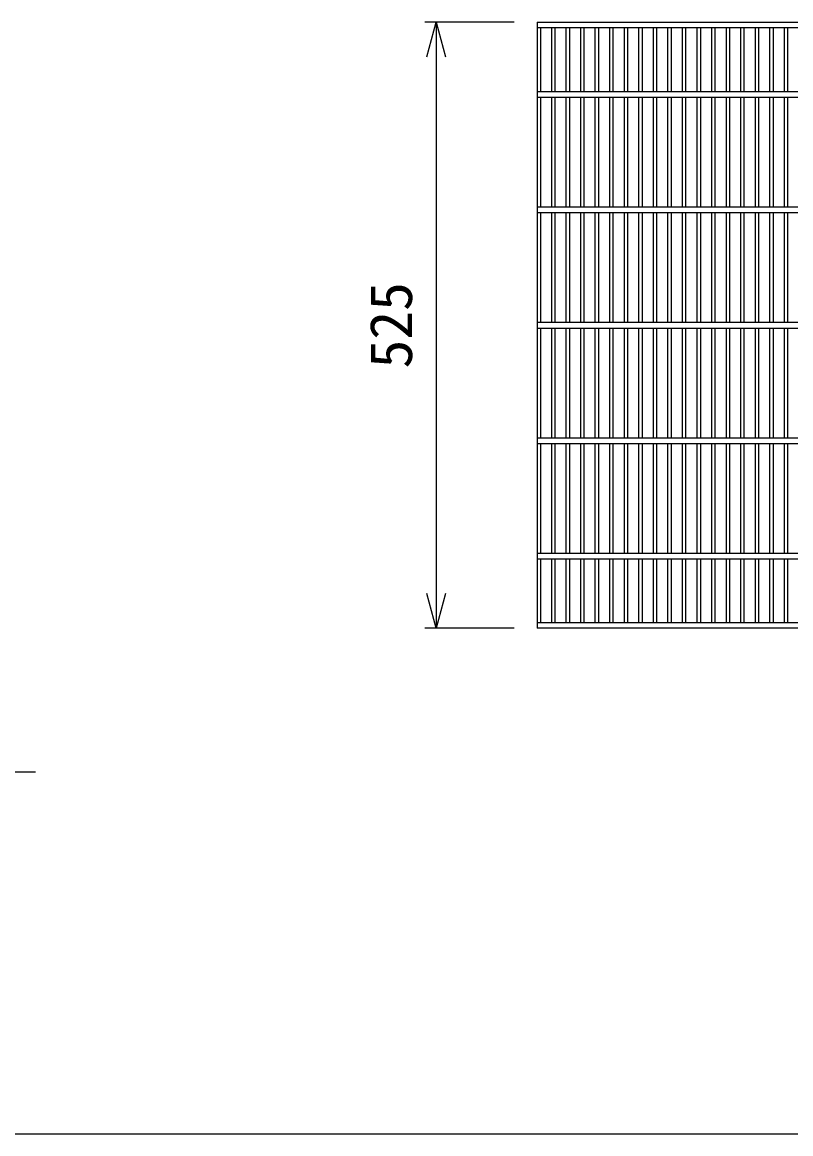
# Model space of a CAD drawing. Units: millimetres, scale not verified. Extents: x 12 to 21012, y 0 to 14850.
# Drawn here: x 14552 to 15218, y 7973 to 8936 of the extents above; entities that cross this region are included whole.
import ezdxf
from ezdxf.enums import TextEntityAlignment as Align

# ---------------------------------------------------------------- set-up
doc = ezdxf.new("R2010")
doc.units = ezdxf.units.MM
doc.header["$LTSCALE"] = 25
for name, color, linetype, lineweight in [('DIM', 7, 'Continuous', 25), ('HATCH', 6, 'Continuous', 25), ('TXT', 7, 'Continuous', 25)]:
    doc.layers.add(name, color=color, linetype=linetype, lineweight=lineweight)
doc.styles.add('ＭＳ ゴシック', font='')
doc.styles.get('ＭＳ ゴシック').set_extended_font_data('MS Gothic')

msp = doc.modelspace()

# ---------------------------------------------------------------- linework, layer by layer
at = {"layer": 'DIM'}
for p, q in [((14978.14, 8935.76), (14900.64, 8935.76)), ((14902.6, 8905.76), (14910.64, 8935.76)), ((14910.64, 8935.76), (14910.64, 8410.76)), ((14910.64, 8935.76), (14918.68, 8905.76)), ((14910.64, 8410.76), (14902.6, 8440.76)), ((14918.68, 8440.76), (14910.64, 8410.76)), ((14978.14, 8410.76), (14900.64, 8410.76)), ((14563.42, 8286.04), (14489.46, 8286.04))]:
    msp.add_line(p, q, dxfattribs=at)
at = {"layer": 'HATCH'}
for p, q in [((14998.14, 8935.76), (15523.14, 8935.76)), ((14998.14, 8935.76), (14998.14, 8410.76)), ((14998.14, 8931.26), (15523.14, 8931.26)), ((15001.14, 8875.76), (15001.14, 8931.26)), ((15010.73, 8875.76), (15010.73, 8931.26)), ((15013.73, 8875.76), (15013.73, 8931.26)), ((15023.32, 8875.76), (15023.32, 8931.26)), ((15026.32, 8875.76), (15026.32, 8931.26)), ((15035.91, 8875.76), (15035.91, 8931.26)), ((15038.91, 8875.76), (15038.91, 8931.26)), ((15048.5, 8875.76), (15048.5, 8931.26)), ((15051.5, 8875.76), (15051.5, 8931.26)), ((15061.09, 8875.76), (15061.09, 8931.26)), ((15064.09, 8875.76), (15064.09, 8931.26)), ((15073.68, 8875.76), (15073.68, 8931.26)), ((15076.68, 8875.76), (15076.68, 8931.26)), ((15086.27, 8875.76), (15086.27, 8931.26)), ((15089.27, 8875.76), (15089.27, 8931.26)), ((15098.86, 8875.76), (15098.86, 8931.26)), ((15101.86, 8875.76), (15101.86, 8931.26)), ((15111.45, 8875.76), (15111.45, 8931.26)), ((15114.45, 8875.76), (15114.45, 8931.26)), ((15124.04, 8875.76), (15124.04, 8931.26)), ((15127.04, 8875.76), (15127.04, 8931.26)), ((15136.86, 8875.76), (15136.86, 8931.26)), ((15139.86, 8875.76), (15139.86, 8931.26)), ((15149.45, 8875.76), (15149.45, 8931.26)), ((15152.45, 8875.76), (15152.45, 8931.26)), ((15162.04, 8875.76), (15162.04, 8931.26)), ((15165.04, 8875.76), (15165.04, 8931.26)), ((15174.63, 8875.76), (15174.63, 8931.26)), ((15177.63, 8875.76), (15177.63, 8931.26)), ((15187.22, 8875.76), (15187.22, 8931.26)), ((15190.22, 8875.76), (15190.22, 8931.26)), ((15199.81, 8875.76), (15199.81, 8931.26)), ((15202.81, 8875.76), (15202.81, 8931.26)), ((15212.4, 8875.76), (15212.4, 8931.26)), ((15215.4, 8875.76), (15215.4, 8931.26)), ((14998.14, 8875.76), (15523.14, 8875.76)), ((14998.14, 8870.76), (15523.14, 8870.76)), ((15001.14, 8775.76), (15001.14, 8870.76)), ((15010.73, 8775.76), (15010.73, 8870.76)), ((15013.73, 8775.76), (15013.73, 8870.76)), ((15023.32, 8775.76), (15023.32, 8870.76)), ((15026.32, 8775.76), (15026.32, 8870.76)), ((15035.91, 8775.76), (15035.91, 8870.76)), ((15038.91, 8775.76), (15038.91, 8870.76)), ((15048.5, 8775.76), (15048.5, 8870.76)), ((15051.5, 8775.76), (15051.5, 8870.76)), ((15061.09, 8775.76), (15061.09, 8870.76)), ((15064.09, 8775.76), (15064.09, 8870.76)), ((15073.68, 8775.76), (15073.68, 8870.76)), ((15076.68, 8775.76), (15076.68, 8870.76)), ((15086.27, 8775.76), (15086.27, 8870.76)), ((15089.27, 8775.76), (15089.27, 8870.76)), ((15098.86, 8775.76), (15098.86, 8870.76)), ((15101.86, 8775.76), (15101.86, 8870.76)), ((15111.45, 8775.76), (15111.45, 8870.76)), ((15114.45, 8775.76), (15114.45, 8870.76)), ((15124.04, 8775.76), (15124.04, 8870.76)), ((15127.04, 8775.76), (15127.04, 8870.76)), ((15136.86, 8775.76), (15136.86, 8870.76)), ((15139.86, 8775.76), (15139.86, 8870.76)), ((15149.45, 8775.76), (15149.45, 8870.76)), ((15152.45, 8775.76), (15152.45, 8870.76)), ((15162.04, 8775.76), (15162.04, 8870.76)), ((15165.04, 8775.76), (15165.04, 8870.76)), ((15174.63, 8775.76), (15174.63, 8870.76)), ((15177.63, 8775.76), (15177.63, 8870.76)), ((15187.22, 8775.76), (15187.22, 8870.76)), ((15190.22, 8775.76), (15190.22, 8870.76)), ((15199.81, 8775.76), (15199.81, 8870.76)), ((15202.81, 8775.76), (15202.81, 8870.76)), ((15212.4, 8775.76), (15212.4, 8870.76)), ((15215.4, 8775.76), (15215.4, 8870.76)), ((14998.14, 8775.76), (15523.14, 8775.76)), ((14998.14, 8770.76), (15523.14, 8770.76)), ((15001.14, 8675.76), (15001.14, 8770.76)), ((15010.73, 8675.76), (15010.73, 8770.76)), ((15013.73, 8675.76), (15013.73, 8770.76)), ((15023.32, 8675.76), (15023.32, 8770.76)), ((15026.32, 8675.76), (15026.32, 8770.76)), ((15035.91, 8675.76), (15035.91, 8770.76)), ((15038.91, 8675.76), (15038.91, 8770.76)), ((15048.5, 8675.76), (15048.5, 8770.76)), ((15051.5, 8675.76), (15051.5, 8770.76)), ((15061.09, 8675.76), (15061.09, 8770.76)), ((15064.09, 8675.76), (15064.09, 8770.76)), ((15073.68, 8675.76), (15073.68, 8770.76)), ((15076.68, 8675.76), (15076.68, 8770.76)), ((15086.27, 8675.76), (15086.27, 8770.76)), ((15089.27, 8675.76), (15089.27, 8770.76)), ((15098.86, 8675.76), (15098.86, 8770.76)), ((15101.86, 8675.76), (15101.86, 8770.76)), ((15111.45, 8675.76), (15111.45, 8770.76)), ((15114.45, 8675.76), (15114.45, 8770.76)), ((15124.04, 8675.76), (15124.04, 8770.76)), ((15127.04, 8675.76), (15127.04, 8770.76)), ((15136.86, 8675.76), (15136.86, 8770.76)), ((15139.86, 8675.76), (15139.86, 8770.76)), ((15149.45, 8675.76), (15149.45, 8770.76)), ((15152.45, 8675.76), (15152.45, 8770.76)), ((15162.04, 8675.76), (15162.04, 8770.76)), ((15165.04, 8675.76), (15165.04, 8770.76)), ((15174.63, 8675.76), (15174.63, 8770.76)), ((15177.63, 8675.76), (15177.63, 8770.76)), ((15187.22, 8675.76), (15187.22, 8770.76)), ((15190.22, 8675.76), (15190.22, 8770.76)), ((15199.81, 8675.76), (15199.81, 8770.76)), ((15202.81, 8675.76), (15202.81, 8770.76)), ((15212.4, 8675.76), (15212.4, 8770.76)), ((15215.4, 8675.76), (15215.4, 8770.76)), ((14998.14, 8675.76), (15523.14, 8675.76)), ((14998.14, 8670.76), (15523.14, 8670.76)), ((15001.14, 8575.76), (15001.14, 8670.76)), ((15010.73, 8575.76), (15010.73, 8670.76)), ((15013.73, 8575.76), (15013.73, 8670.76)), ((15023.32, 8575.76), (15023.32, 8670.76)), ((15026.32, 8575.76), (15026.32, 8670.76)), ((15035.91, 8575.76), (15035.91, 8670.76)), ((15038.91, 8575.76), (15038.91, 8670.76)), ((15048.5, 8575.76), (15048.5, 8670.76)), ((15051.5, 8575.76), (15051.5, 8670.76)), ((15061.09, 8575.76), (15061.09, 8670.76)), ((15064.09, 8575.76), (15064.09, 8670.76)), ((15073.68, 8575.76), (15073.68, 8670.76)), ((15076.68, 8575.76), (15076.68, 8670.76)), ((15086.27, 8575.76), (15086.27, 8670.76)), ((15089.27, 8575.76), (15089.27, 8670.76)), ((15098.86, 8575.76), (15098.86, 8670.76)), ((15101.86, 8575.76), (15101.86, 8670.76)), ((15111.45, 8575.76), (15111.45, 8670.76)), ((15114.45, 8575.76), (15114.45, 8670.76)), ((15124.04, 8575.76), (15124.04, 8670.76)), ((15127.04, 8575.76), (15127.04, 8670.76)), ((15136.86, 8575.76), (15136.86, 8670.76)), ((15139.86, 8575.76), (15139.86, 8670.76)), ((15149.45, 8575.76), (15149.45, 8670.76)), ((15152.45, 8575.76), (15152.45, 8670.76)), ((15162.04, 8575.76), (15162.04, 8670.76)), ((15165.04, 8575.76), (15165.04, 8670.76)), ((15174.63, 8575.76), (15174.63, 8670.76)), ((15177.63, 8575.76), (15177.63, 8670.76)), ((15187.22, 8575.76), (15187.22, 8670.76)), ((15190.22, 8575.76), (15190.22, 8670.76)), ((15199.81, 8575.76), (15199.81, 8670.76)), ((15202.81, 8575.76), (15202.81, 8670.76)), ((15212.4, 8575.76), (15212.4, 8670.76)), ((15215.4, 8575.76), (15215.4, 8670.76)), ((14998.14, 8575.76), (15523.14, 8575.76)), ((14998.14, 8570.76), (15523.14, 8570.76)), ((15001.14, 8475.76), (15001.14, 8570.76)), ((15010.73, 8475.76), (15010.73, 8570.76)), ((15013.73, 8475.76), (15013.73, 8570.76)), ((15023.32, 8475.76), (15023.32, 8570.76)), ((15026.32, 8475.76), (15026.32, 8570.76)), ((15035.91, 8475.76), (15035.91, 8570.76)), ((15038.91, 8475.76), (15038.91, 8570.76)), ((15048.5, 8475.76), (15048.5, 8570.76)), ((15051.5, 8475.76), (15051.5, 8570.76)), ((15061.09, 8475.76), (15061.09, 8570.76)), ((15064.09, 8475.76), (15064.09, 8570.76)), ((15073.68, 8475.76), (15073.68, 8570.76)), ((15076.68, 8475.76), (15076.68, 8570.76)), ((15086.27, 8475.76), (15086.27, 8570.76)), ((15089.27, 8475.76), (15089.27, 8570.76)), ((15098.86, 8475.76), (15098.86, 8570.76)), ((15101.86, 8475.76), (15101.86, 8570.76)), ((15111.45, 8475.76), (15111.45, 8570.76)), ((15114.45, 8475.76), (15114.45, 8570.76)), ((15124.04, 8475.76), (15124.04, 8570.76)), ((15127.04, 8475.76), (15127.04, 8570.76)), ((15136.86, 8475.76), (15136.86, 8570.76)), ((15139.86, 8475.76), (15139.86, 8570.76)), ((15149.45, 8475.76), (15149.45, 8570.76)), ((15152.45, 8475.76), (15152.45, 8570.76)), ((15162.04, 8475.76), (15162.04, 8570.76)), ((15165.04, 8475.76), (15165.04, 8570.76)), ((15174.63, 8475.76), (15174.63, 8570.76)), ((15177.63, 8475.76), (15177.63, 8570.76)), ((15187.22, 8475.76), (15187.22, 8570.76)), ((15190.22, 8475.76), (15190.22, 8570.76)), ((15199.81, 8475.76), (15199.81, 8570.76)), ((15202.81, 8475.76), (15202.81, 8570.76)), ((15212.4, 8475.76), (15212.4, 8570.76)), ((15215.4, 8475.76), (15215.4, 8570.76)), ((14998.14, 8475.76), (15523.14, 8475.76)), ((14998.14, 8470.76), (15523.14, 8470.76)), ((15001.14, 8415.26), (15001.14, 8470.76)), ((15010.73, 8415.26), (15010.73, 8470.76)), ((15013.73, 8415.26), (15013.73, 8470.76)), ((15023.32, 8415.26), (15023.32, 8470.76)), ((15026.32, 8415.26), (15026.32, 8470.76)), ((15035.91, 8415.26), (15035.91, 8470.76)), ((15038.91, 8415.26), (15038.91, 8470.76)), ((15048.5, 8415.26), (15048.5, 8470.76)), ((15051.5, 8415.26), (15051.5, 8470.76)), ((15061.09, 8415.26), (15061.09, 8470.76)), ((15064.09, 8415.26), (15064.09, 8470.76)), ((15073.68, 8415.26), (15073.68, 8470.76)), ((15076.68, 8415.26), (15076.68, 8470.76)), ((15086.27, 8415.26), (15086.27, 8470.76)), ((15089.27, 8415.26), (15089.27, 8470.76)), ((15098.86, 8415.26), (15098.86, 8470.76)), ((15101.86, 8415.26), (15101.86, 8470.76)), ((15111.45, 8415.26), (15111.45, 8470.76)), ((15114.45, 8415.26), (15114.45, 8470.76)), ((15124.04, 8415.26), (15124.04, 8470.76)), ((15127.04, 8415.26), (15127.04, 8470.76)), ((15136.86, 8415.26), (15136.86, 8470.76)), ((15139.86, 8415.26), (15139.86, 8470.76)), ((15149.45, 8415.26), (15149.45, 8470.76)), ((15152.45, 8415.26), (15152.45, 8470.76)), ((15162.04, 8415.26), (15162.04, 8470.76)), ((15165.04, 8415.26), (15165.04, 8470.76)), ((15174.63, 8415.26), (15174.63, 8470.76)), ((15177.63, 8415.26), (15177.63, 8470.76)), ((15187.22, 8415.26), (15187.22, 8470.76)), ((15190.22, 8415.26), (15190.22, 8470.76)), ((15199.81, 8415.26), (15199.81, 8470.76)), ((15202.81, 8415.26), (15202.81, 8470.76)), ((15212.4, 8415.26), (15212.4, 8470.76)), ((15215.4, 8415.26), (15215.4, 8470.76)), ((15523.14, 8415.26), (14998.14, 8415.26)), ((15523.14, 8410.76), (14998.14, 8410.76))]:
    msp.add_line(p, q, dxfattribs=at)
at = {"layer": 'TXT'}
msp.add_line((9362.5, 7972.57), (18762.5, 7972.57), dxfattribs=at)

# ---------------------------------------------------------------- texts
at = {"layer": 'DIM', "style": 'ＭＳ ゴシック'}
msp.add_text('525', height=36.66, rotation=90, dxfattribs=at).set_placement((14900.64, 8635.76), align=Align.BOTTOM_LEFT)

doc.saveas('drawing.dxf')
